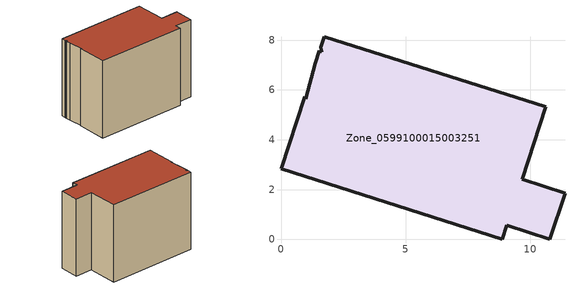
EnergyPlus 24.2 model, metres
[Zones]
Zone_0599100015003251
 floor ground (C_G): 10.63,5.33 9.68,2.42 11.4,1.86 10.79,0 9.07,0.56 8.88,0.01 0,2.83 0.94,5.73 1,5.65 1.38,7.08 1.54,7.56 1.64,7.53 1.59,7.71 1.73,8.14 z0.89
 wall outside (C_F): 0,2.83 8.88,0.01 9.07,0.56 10.79,0 11.4,1.86 9.68,2.42 10.63,5.33 1.73,8.14 1.59,7.71 1.64,7.53 1.54,7.56 1.38,7.08 1,5.65 0.94,5.73 0,2.83 z0.89:8.79
 roof outside (C_R): 1.54,7.56 1.38,7.08 1,5.65 0.94,5.73 0,2.83 8.88,0.01 9.07,0.56 10.79,0 11.4,1.86 9.68,2.42 10.63,5.33 1.73,8.14 1.59,7.71 1.64,7.53 z8.79
[BUILDING]
Pand.0599100015003251: North Axis=0; Terrain=City; Loads Convergence Tolerance Value=0.04; Temperature Convergence Tolerance Value=0.4; Solar Distribution=FullExterior; Maximum Number of Warmup Days=25; Minimum Number of Warmup Days=1
[Site:Location]
Rotterdam.The.Hague.AP_ZH_NLD Design_Conditions: Latitude=51.96; Longitude=4.45; Time Zone=1; Elevation=-4.5
[SITE:GROUNDTEMPERATURE:BUILDINGSURFACE]
18, 18, 18, 18, 18, 18, 18, 18, 18, 18, 18, 18
[MATERIAL] Thermal Absorptance=0.9; Solar Absorptance=0.7; Visible Absorptance=0.7
Name | Roughness | Thickness | Conductivity | Density | Specific Heat
G.TI.1965-1974 | MediumSmooth | 0.15 | 0.882353 | 540 | 1210
F.TI.1965-1974 | Rough | 0.3 | 0.697674 | 1920 | 840
R.TI.1965-1974 | MediumRough | 0.2 | 0.232558 | 1500 | 1000
[CONSTRUCTION]
C_G: G.TI.1965-1974
C_F: F.TI.1965-1974
C_R: R.TI.1965-1974
[ZONE]
Zone_0599100015003251: Type=1; Multiplier=1; Ceiling Height=Autocalculate; Volume=Autocalculate; Floor Area=autocalculate; Part of Total Floor Area=Yes
[ZONEINFILTRATION:DESIGNFLOWRATE]
Infil_Zone_0599100015003251: Zone or ZoneList or Space or SpaceList=Zone_0599100015003251; Schedule=AlwaysOn; Design Flow Rate Calculation Method=Flow/Area; Flow Rate per Floor Area=0.003; Constant Term Coefficient=1; Temperature Term Coefficient=0; Velocity Term Coefficient=0; Velocity Squared Term Coefficient=0
[HVACTEMPLATE:ZONE:IDEALLOADSAIRSYSTEM]
Zone_0599100015003251: Maximum Heating Supply Air Temperature=50; Minimum Cooling Supply Air Temperature=13; Maximum Heating Supply Air Humidity Ratio=0.0156; Minimum Cooling Supply Air Humidity Ratio=0.0077; Heating Limit=NoLimit; Cooling Limit=NoLimit; Dehumidification Control Type=ConstantSensibleHeatRatio; Cooling Sensible Heat Ratio=0.7; Dehumidification Setpoint=60; Humidification Control Type=None; Humidification Setpoint=30; Outdoor Air Method=None; Outdoor Air Flow Rate per Person=0.00944; Outdoor Air Flow Rate per Zone Floor Area=0; Outdoor Air Flow Rate per Zone=0; Demand Controlled Ventilation Type=None; Outdoor Air Economizer Type=NoEconomizer; Heat Recovery Type=None; Sensible Heat Recovery Effectiveness=0.7; Latent Heat Recovery Effectiveness=0.65
[ZONECONTROL:THERMOSTAT]
ThermostatControl_Zone_0599100015003251: Zone or ZoneList=Zone_0599100015003251; Control Type Schedule=DualSetpointControlType; Control 1=Thermostat_Zone_0599100015003251; Temperature Difference Between Cutout And Setpoint=0
[THERMOSTATSETPOINT:DUALSETPOINT]
Thermostat_Zone_0599100015003251: Heating Setpoint Temperature Schedule=HeatingSetpoint_Zone_0599100015003251; Cooling Setpoint Temperature Schedule=CoolingSetpoint_Zone_0599100015003251
[SCHEDULE:COMPACT]
HeatingSetpoint_Zone_0599100015003251: Through: 12/31, For: AllDays, Until: 24:00, 21
CoolingSetpoint_Zone_0599100015003251: Through: 12/31, For: AllDays, Until: 24:00, 24
DualSetpointControlType: Through: 12/31, For: AllDays, Until: 24:00, 4
AlwaysOn: Through: 12/31, For: AllDays, Until: 24:00, 1
